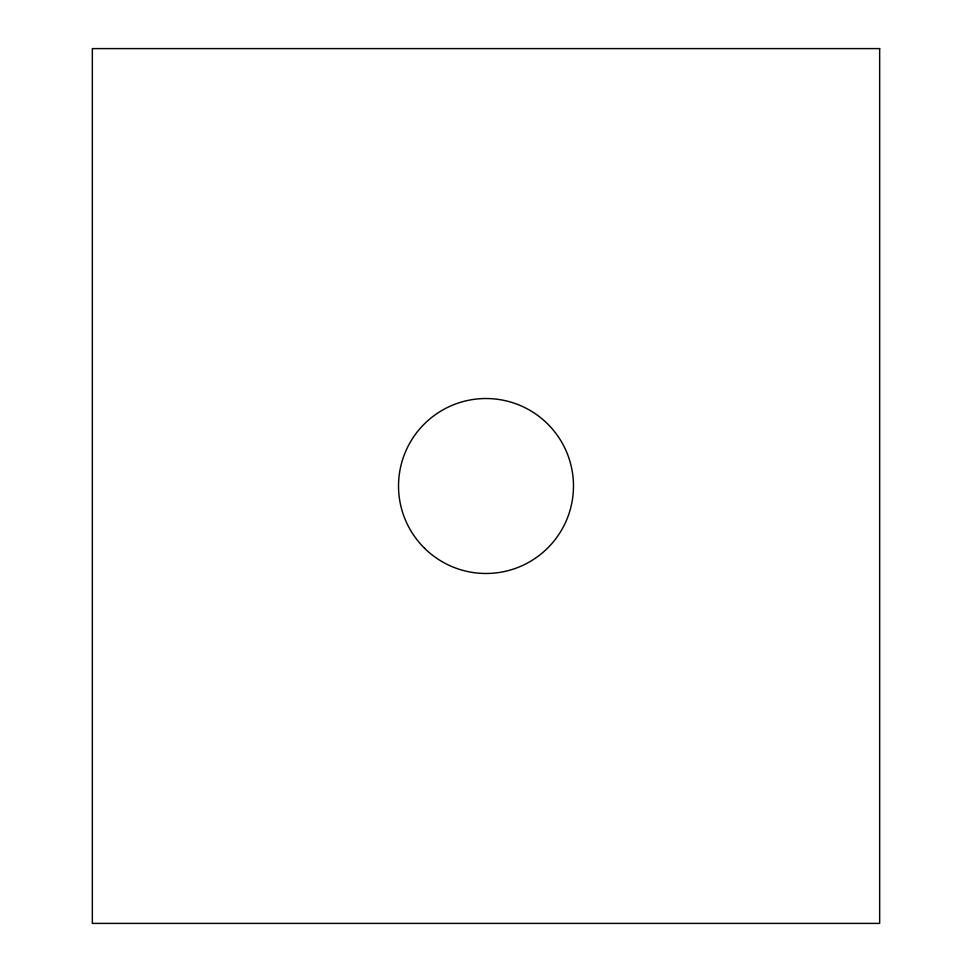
<?xml version="1.0" encoding="UTF-8"?>
<svg xmlns="http://www.w3.org/2000/svg" width="972" height="972" viewBox="0 0 972 972"><rect width="100%" height="100%" fill="white"/><g stroke="black" fill="none" stroke-linecap="round" stroke-linejoin="round"><path stroke-width="1.46" d="M879.66 48.6L92.34 48.6L92.34 923.4L879.66 923.4L879.66 48.6M424.557 548.269A87.48 87.48 0 0 0 570.649 508.089A87.48 87.48 0 0 0 462.806 401.655A87.48 87.48 0 0 0 424.557 548.269"/></g></svg>
